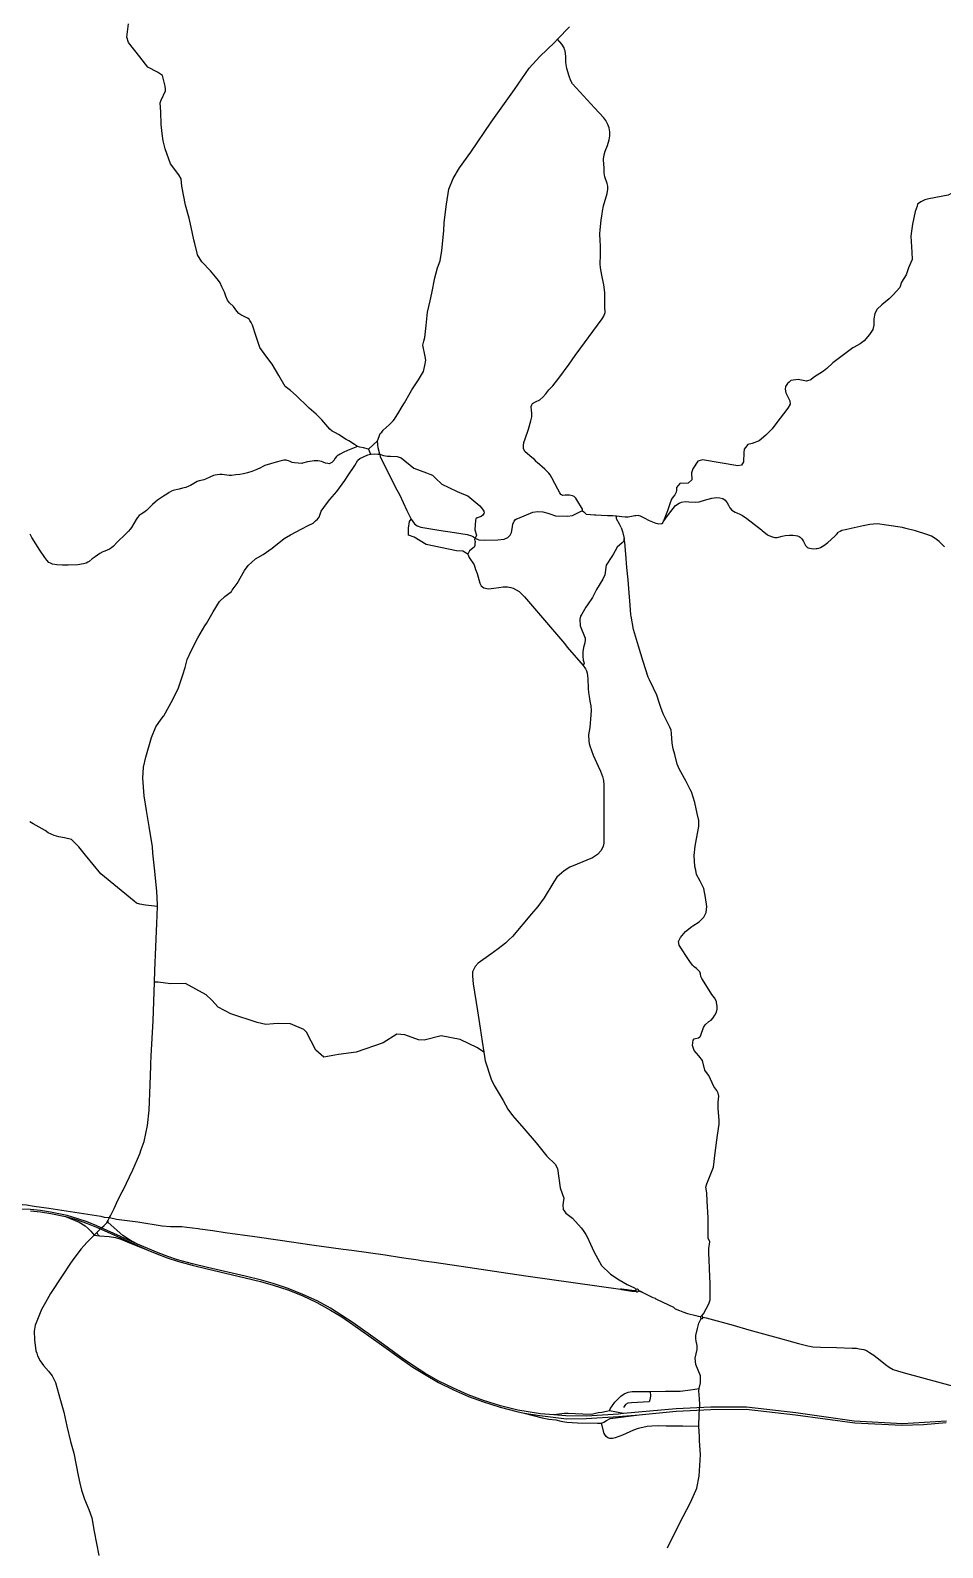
# Model space of a CAD drawing. Extents: x 0 to 452, y 0 to 685.
# Drawn here: x 174.3 to 255.6, y 123.3 to 258.5 of the extents above; entities that cross this region are included whole.
import ezdxf

# ---------------------------------------------------------------- set-up
doc = ezdxf.new("R2010")
doc.units = 0
doc.layers.get('0').update_dxf_attribs({"linetype": 'CONTINUOUS'})

msp = doc.modelspace()

# ---------------------------------------------------------------- linework, layer by layer
at = {"color": 2}
for points in [[(199.144158, 224.866068), (198.878472, 225.115217), (198.185043, 225.789905), (197.976684, 225.981727), (197.488307, 226.429314), (197.251285, 226.621137), (197.005443, 226.784297), (196.423359, 227.768767), (195.829149, 228.771979), (195.285651, 229.535963), (194.748768, 230.277899), (194.5823, 230.699028), (194.403707, 231.239219), (194.07408, 232.252352), (193.975963, 232.48276), (193.856901, 232.681198), (193.777526, 232.777109), (193.656259, 232.874123), (193.057639, 233.176189), (192.872431, 233.300764), (192.703759, 233.512431), (192.402795, 233.914818), (192.035686, 234.23783), (191.875833, 234.493594), (191.719288, 234.845269), (191.584792, 235.187023), (191.360998, 235.675399), (191.197838, 236.018255), (191.063342, 236.232127), (190.788837, 236.563958), (190.33684, 237.092023), (189.581675, 237.88908), (189.188108, 238.535104), (189.151727, 238.685035), (188.940061, 239.531701), (188.860686, 239.850304), (188.628073, 240.990217), (188.43184, 241.783967), (188.107726, 242.943724), (187.80125, 244.637057), (187.734002, 245.310642), (187.516823, 245.664523), (186.789219, 246.640174), (186.305252, 247.965295), (186.138785, 248.691797), (186.052795, 249.347743), (185.950269, 250.126059), (185.927118, 251.267075), (185.873099, 252.069644), (185.943655, 252.317691), (186.332812, 253.127977), (186.339427, 253.27901), (186.298637, 253.543594), (186.060512, 254.492787), (185.61954, 254.797057), (184.775078, 255.246849), (184.054088, 256.160764), (183.049774, 257.453915), (182.889922, 257.935677), (183.049774, 259.107561)], [(211.585087, 244.379088), (211.954401, 245.318359), (212.537587, 246.285191), (213.547413, 247.664332), (215.367526, 250.352057), (217.443403, 253.252552), (218.751988, 255.158655), (219.704488, 256.196042), (220.98441, 257.461632), (221.260018, 257.749366), (222.320556, 258.855104)], [(219.202882, 220.286571), (218.970269, 220.459653), (218.389288, 220.978898), (218.242665, 221.229149), (218.233845, 221.545547), (218.264713, 221.809028), (218.381571, 222.126528), (218.668203, 222.986424), (218.876562, 223.722847), (218.977986, 224.080035), (218.985703, 224.428403), (218.939401, 224.653299), (218.908533, 225.009384), (218.962552, 225.164826), (219.048542, 225.281684), (219.296588, 225.428307), (219.675825, 225.614618), (219.970174, 225.831797), (220.210504, 226.14158), (220.489418, 226.482231), (220.838889, 226.839418), (221.381285, 227.521823), (222.304019, 228.792925), (222.845312, 229.546988), (225.236484, 232.807977), (225.391927, 233.060434), (225.497761, 233.370217), (225.507682, 233.495894), (225.488941, 233.777014), (225.482326, 234.15625), (225.482326, 235.179306), (225.404054, 235.846276), (225.202309, 236.722708), (225.086554, 237.373142), (225.078837, 237.73033), (225.094271, 238.482187), (225.109705, 239.210894), (225.10309, 239.367439), (225.055686, 239.784158), (225.024818, 240.380573), (225.055686, 240.760912), (225.163724, 241.605373), (225.240894, 242.169818), (225.272865, 242.404635), (225.373186, 242.893012), (225.682969, 243.985521), (225.73809, 244.372474), (225.745807, 244.637057), (225.682969, 244.876285), (225.474609, 245.489236), (225.411771, 245.837604), (225.411771, 246.325981), (225.380903, 246.558594), (225.365469, 247.054687), (225.434922, 247.427309), (225.520912, 247.775677), (225.713837, 248.271771), (225.86928, 248.775582), (225.915582, 249.132769), (225.915582, 249.488854), (225.861562, 249.829505), (225.753524, 250.148107), (225.574931, 250.496476), (225.404054, 250.736806), (224.567309, 251.628672), (222.606085, 253.751953), (222.450643, 254.023151), (222.296302, 254.457509), (222.109991, 255.139913), (222.001953, 255.651441), (221.992031, 256.204861), (221.956754, 256.708672), (221.90053, 256.810095), (221.861944, 256.976562), (221.6602, 257.310599), (221.260018, 257.749366)], [(256.804583, 244.769349), (256.704262, 244.374679), (256.401094, 244.017491), (256.083594, 243.855434), (254.347266, 243.529114), (253.998898, 243.428793), (253.633993, 243.234766), (253.349566, 243.025304), (253.301059, 242.863246), (253.145616, 242.398021), (252.905287, 241.250391), (252.797248, 240.630825), (252.758663, 240.173316), (252.820399, 238.769922), (252.860087, 238.115078), (252.52605, 237.358811)], [(211.177188, 241.394809), (211.371215, 243.028611), (211.585087, 244.379088)], [(205.23178, 221.939114), (205.372891, 222.341502), (205.478724, 222.590651), (205.603299, 222.727352), (205.741102, 222.908151), (206.25263, 223.362352), (206.636276, 223.718437), (206.744314, 223.890417), (207.134575, 224.514392), (207.424514, 224.995052), (207.631771, 225.33901), (208.131172, 226.211033), (208.299844, 226.505382), (208.88303, 227.387326), (209.324002, 228.112726), (209.456293, 228.646302), (209.525747, 229.132474), (209.478342, 229.452179), (209.258958, 230.46421), (209.353768, 230.815885), (209.437552, 231.169766), (209.552205, 232.235816), (209.680087, 233.416519), (209.921519, 234.412014), (210.078064, 235.10875), (210.333828, 236.473559), (210.575261, 237.369835), (210.803463, 237.994913), (210.958906, 238.91875), (211.144115, 240.668307), (211.177188, 241.394809)], [(252.52605, 237.358811), (252.316588, 236.754679), (251.920816, 236.087708), (251.756554, 235.618073), (251.168958, 234.972049), (250.82059, 234.59171), (250.169054, 234.057031), (249.751233, 233.685512), (249.526337, 233.297457), (249.463498, 232.832231), (249.449167, 232.479453), (249.440347, 232.258967), (249.35546, 231.855477), (249.061111, 231.428837), (248.580451, 230.86329), (248.230981, 230.592092), (247.696302, 230.30546), (247.565113, 230.236007), (245.805634, 228.902066), (245.262136, 228.405972), (244.960069, 228.165642), (244.061588, 227.592378), (243.821259, 227.382917), (243.448637, 227.267162), (242.719931, 227.398351), (242.041936, 227.324488), (241.914054, 227.188889), (241.750894, 227.0577), (241.58112, 226.794219), (241.534818, 226.546172), (241.604271, 226.236389), (241.952639, 225.507682), (241.983507, 225.204514), (241.789479, 224.856146), (240.712405, 223.475903)], [(203.437023, 221.449635), (203.177951, 221.609488), (202.669731, 221.934705), (202.436016, 222.075816), (201.758021, 222.510174), (201.483516, 222.663412), (201.195781, 222.819957), (200.975295, 222.996345), (200.268637, 223.811042), (199.754905, 224.335799), (199.144158, 224.866068)], [(240.712405, 223.475903), (240.387187, 223.019496), (239.821641, 222.460564), (239.247274, 221.949037), (238.612274, 221.716424), (238.231936, 221.616102), (238.020269, 221.351519)], [(205.23178, 221.939114), (204.43803, 221.213715)], [(204.589062, 220.760616), (204.666233, 220.763924), (204.918689, 220.774948), (205.262648, 220.769436), (205.421398, 220.756207), (205.29572, 221.33388), (205.242804, 221.631537), (205.23178, 221.939114)], [(203.437023, 221.449635), (202.551771, 221.081424), (202.176944, 220.89842), (201.909054, 220.767231), (201.738177, 220.681241), (201.659905, 220.627222), (201.565095, 220.553359), (201.441623, 220.394609), (201.322561, 220.204991), (201.237674, 220.095851), (201.158299, 220.004349), (201.052465, 219.944818), (200.985217, 219.915052), (200.916866, 219.90954), (200.78678, 219.920564), (200.586137, 219.970174), (200.395417, 220.056163), (200.242179, 220.112387), (200.073507, 220.144357), (199.918064, 220.15428), (199.759314, 220.159792), (199.58072, 220.15428), (199.396615, 220.137743), (199.004149, 220.06388), (198.556562, 219.955842), (198.470573, 219.938203), (198.148663, 219.943715), (197.827856, 219.977891), (197.629418, 220.025295), (197.438698, 220.095851), (197.299792, 220.159792), (197.17191, 220.203889), (197.08592, 220.22263), (196.999931, 220.23145), (196.876458, 220.221528), (196.531398, 220.124514)], [(200.194774, 215.669592), (200.693073, 216.338767), (200.97309, 216.723516), (201.602578, 217.433481), (202.327977, 218.400312), (202.592561, 218.812621), (203.193386, 219.748585), (203.47671, 220.217118), (203.665226, 220.363741), (204.361962, 220.704392), (204.589062, 220.760616)], [(204.43803, 221.213715), (203.969497, 221.317344), (203.642075, 221.372465), (203.437023, 221.449635)], [(204.43803, 221.213715), (204.589062, 220.760616)], [(205.421398, 220.756207), (205.767561, 220.648168), (206.119236, 220.577613), (206.395946, 220.570998), (206.989054, 220.555564), (207.348446, 220.446424), (208.460799, 219.522587), (209.599609, 219.082717), (209.89947, 218.969167), (210.121059, 218.88428), (210.403281, 218.615287), (210.961111, 218.08171), (211.571858, 217.785156), (212.317101, 217.422457), (212.881545, 217.196458), (213.286137, 217.035503), (214.332344, 216.143637), (214.594722, 215.869132), (214.693941, 215.689436), (214.728116, 215.591319), (214.708273, 215.462335)], [(205.421398, 220.756207), (205.453368, 220.50816), (206.942752, 217.592231), (207.069531, 217.371745), (207.187491, 217.16559), (207.84454, 215.750069), (208.154323, 215.096328), (208.238108, 214.959627), (208.532457, 214.558342), (208.755148, 214.374236), (209.080365, 214.252969), (210.703143, 213.971849), (212.097717, 213.773412), (213.223299, 213.603637), (213.605842, 213.494496), (213.788845, 213.384253), (213.929957, 213.277318)], [(237.904514, 221.209306), (237.857109, 220.907239), (237.840573, 220.085929), (237.671901, 219.776146), (237.345582, 219.727639), (234.173889, 220.26342), (233.767092, 220.127821), (233.325018, 219.460851), (233.214774, 219.104766), (233.237925, 218.48079), (232.896172, 218.178724), (232.163056, 218.135729), (231.875321, 217.801693), (231.880833, 217.549236)], [(238.020269, 221.351519), (237.904514, 221.209306)], [(196.531398, 220.124514), (196.312014, 220.064982), (195.987899, 219.975686), (195.701268, 219.896311), (195.174306, 219.747482), (195.003429, 219.671415), (194.787352, 219.54684), (194.475365, 219.385885), (194.041007, 219.216111), (193.640825, 219.080512), (193.288047, 219.007752), (192.96283, 218.947118), (192.592413, 218.905226), (192.219792, 218.869948), (192.012535, 218.860026), (191.788741, 218.87987), (191.385252, 218.933889), (191.176893, 218.936094), (190.93987, 218.912943), (190.775608, 218.883177), (190.608038, 218.843489), (190.286129, 218.715607), (189.894766, 218.516068), (189.759167, 218.457639), (189.623568, 218.428976), (189.339141, 218.374957), (189.167162, 218.325347), (189.007309, 218.238255), (188.714062, 218.051944), (188.576259, 217.96816), (188.421918, 217.893194), (188.141901, 217.796181), (187.838733, 217.713498), (187.544384, 217.644045), (187.418707, 217.619792), (187.128768, 217.550338), (187.027344, 217.516163), (186.874106, 217.452222), (186.674566, 217.347491), (186.460694, 217.198663), (186.156424, 217.003533), (185.634974, 216.662882), (185.413386, 216.484288), (185.192899, 216.278134), (184.647196, 215.751172), (184.409071, 215.554939), (184.177561, 215.403906), (184.087162, 215.34658), (184.005582, 215.290356), (183.855651, 215.127196), (183.734384, 214.945295), (183.316563, 214.224306), (183.187578, 214.066658), (183.055287, 213.903498), (182.782986, 213.630095), (182.036641, 212.911311), (181.694887, 212.560738), (181.517396, 212.414114), (181.339905, 212.28513), (181.144774, 212.199141), (180.919879, 212.125278), (180.740182, 212.065746), (180.478906, 211.920226), (180.272752, 211.765885), (180.074314, 211.621467), (179.802014, 211.416415), (179.539636, 211.205851), (179.415061, 211.123168), (179.281667, 211.052613), (179.03362, 210.972135), (178.515477, 210.90158), (177.656684, 210.861892), (177.152873, 210.868507), (176.655677, 210.905989), (176.278646, 210.968828), (176.100052, 211.032769), (175.954531, 211.117656), (175.756094, 211.318299), (175.580807, 211.556424), (175.126606, 212.206857), (174.440894, 213.324722), (174.283247, 213.619071)], [(219.401319, 220.089236), (219.202882, 220.286571)], [(219.466363, 220.017578), (219.401319, 220.089236)], [(223.496849, 215.713689), (223.48803, 215.860312), (223.313845, 216.155764), (223.169427, 216.401606), (222.893819, 216.839271), (222.75822, 216.975972), (222.590651, 217.048732), (222.334887, 217.102752), (221.939115, 217.102752), (221.729653, 217.087318), (221.567595, 217.173307), (221.458455, 217.304496), (221.304115, 217.638533), (220.761719, 218.653871), (220.62171, 218.917352), (220.481701, 219.056259), (220.122309, 219.425573), (219.466363, 220.017578)], [(231.880833, 217.549236), (231.846658, 217.371745), (231.704444, 217.120391), (231.557821, 216.968255), (231.414505, 216.746667), (231.263472, 216.337665), (231.061727, 215.716996), (230.691311, 214.715989)], [(230.691311, 214.715989), (231.14, 215.38296), (231.791537, 216.18112), (232.093602, 216.406016), (232.326215, 216.490903), (232.635998, 216.529488), (232.970035, 216.506337), (233.527865, 216.467752), (233.899384, 216.514054), (234.372326, 216.669496), (235.016146, 216.84809), (235.427352, 216.902109), (235.713984, 216.878958), (235.992899, 216.808403), (236.210078, 216.646345), (236.388672, 216.413732), (236.512144, 216.227422), (236.627899, 215.971658), (236.783342, 215.754479), (237.100842, 215.583602), (237.234236, 215.525174), (237.519766, 215.398394), (237.752379, 215.29697), (238.132717, 215.025773), (239.445712, 214.002717), (239.504141, 213.956415), (239.977083, 213.568359), (240.310018, 213.421736), (240.62862, 213.335746), (240.844696, 213.343463), (241.271337, 213.460321), (241.557969, 213.506623), (241.946024, 213.552925), (242.232656, 213.552925), (242.465269, 213.51434), (242.638351, 213.490087), (242.793793, 213.422838), (242.893012, 213.347873), (242.994436, 213.248655), (243.088143, 213.116363), (243.176337, 212.967535), (243.354931, 212.629088), (243.421076, 212.549713), (243.501554, 212.476953), (243.600773, 212.40309), (243.755113, 212.370017), (244.038437, 212.335842), (244.312943, 212.336944), (244.396727, 212.347969), (244.558785, 212.387656), (244.704306, 212.441675), (244.855338, 212.52105), (244.999757, 212.614757), (245.363559, 212.892569), (245.978715, 213.444887)], [(195.839071, 212.367812), (196.896302, 213.24204), (197.462951, 213.571667), (198.492622, 214.109653), (199.03612, 214.387465), (199.482604, 214.616771), (199.697578, 214.803082), (199.887196, 214.964037), (200.031615, 215.139323), (200.124219, 215.413828), (200.194774, 215.669592)], [(214.708273, 215.462335), (214.614566, 215.322326), (214.473455, 215.217595), (214.103038, 215.079792), (213.997205, 215.005929), (213.968542, 214.871432), (213.906806, 214.012639), (214.042405, 213.546311), (213.988386, 213.390868), (213.929957, 213.277318)], [(213.929957, 213.277318), (214.259583, 213.11967), (214.75678, 213.0877), (215.955122, 213.116363), (216.517361, 213.191328), (216.833759, 213.330234), (217.045425, 213.536389), (217.154566, 213.785538), (217.217405, 214.115165), (217.286858, 214.526371), (217.390486, 214.790955), (217.526085, 214.934271), (217.606562, 214.997109), (217.720113, 215.025773), (219.072795, 215.590217), (219.523689, 215.658568), (219.95033, 215.624392), (220.395712, 215.485486), (220.570998, 215.431467), (221.074809, 215.276024), (222.159601, 215.237439), (222.591754, 215.303585), (223.01178, 215.508637), (223.370069, 215.691641), (223.496849, 215.713689), (223.60158, 215.611163)], [(223.838602, 215.369731), (223.60158, 215.611163)], [(226.510894, 215.22862), (226.430417, 215.238542), (226.155912, 215.273819), (225.70612, 215.273819), (225.194592, 215.281537), (224.673143, 215.313507), (224.551875, 215.320121), (223.838602, 215.369731)], [(230.691311, 214.715989), (230.660443, 214.655356), (230.574453, 214.556137), (230.520434, 214.545113), (230.303255, 214.524167), (230.057413, 214.58921), (229.458793, 214.808594), (229.001285, 215.048924), (228.650712, 215.246259), (228.533854, 215.271614), (228.437943, 215.283741), (228.233993, 215.270512), (228.163437, 215.266102), (227.57474, 215.158064), (227.33441, 215.14704), (227.290312, 215.144835), (226.988247, 215.163576), (226.761146, 215.196649), (226.510894, 215.22862)], [(226.880208, 214.351085), (226.775477, 214.515347), (226.511997, 215.003724), (226.510894, 215.22862)], [(207.993368, 213.543003), (207.997778, 213.700651), (207.997778, 213.727109), (207.99888, 213.771207), (208.001085, 214.150443), (208.070538, 214.770009), (208.238108, 214.959627)], [(226.93533, 214.227613), (227.062109, 213.864913), (227.198811, 213.232118), (227.155816, 212.988481), (227.038958, 212.841857), (226.589167, 212.469236), (226.390729, 212.151736)], [(226.93533, 214.227613), (226.880208, 214.351085)], [(245.978715, 213.444887), (246.130851, 213.613559), (246.310547, 213.793255)], [(255.757274, 212.494592), (255.278819, 212.964227), (254.922734, 213.243142), (254.590903, 213.447092), (254.162057, 213.599227), (253.162153, 213.91783), (252.292335, 214.146033), (252.004601, 214.208871), (250.582465, 214.442587), (249.766667, 214.537396), (249.429323, 214.514245), (249.088672, 214.47566), (248.497769, 214.369826), (247.422899, 214.123984), (246.930113, 214.015946), (246.589462, 213.940981), (246.447248, 213.879245), (246.310547, 213.793255)], [(182.486432, 155.023785), (182.55809, 155.172613), (183.426806, 156.983906), (184.039757, 158.415963), (184.173151, 158.785278), (184.433325, 159.501857), (184.728776, 160.93171), (184.893038, 162.298724), (184.977925, 164.564219), (185.037457, 166.24763), (185.037457, 166.436146), (185.069427, 167.120755), (185.235894, 170.25276), (185.320781, 172.840165), (185.34724, 173.711085), (185.378108, 174.731936), (185.462995, 176.822144), (185.543472, 178.277352), (185.577648, 178.898021), (185.628359, 180.45355), (185.633872, 180.618915), (185.577648, 181.769852), (185.378108, 183.589965), (185.325191, 184.129054), (185.22046, 185.187387), (185.165338, 185.751832), (184.894141, 187.571944), (184.65822, 188.99408), (184.439939, 190.302665), (184.312057, 191.894575), (184.382613, 192.861406), (184.596484, 193.757682), (185.079349, 195.491806), (185.477326, 196.468559), (185.954679, 197.142144), (186.161936, 197.402318), (186.188394, 197.450825), (186.998681, 198.904931), (187.482648, 199.929088), (187.894957, 201.081128), (188.080165, 201.744792), (188.278602, 202.460269), (188.655634, 203.300321), (189.232205, 204.393932), (189.851771, 205.450061), (189.981858, 205.670547), (190.592604, 206.69691), (191.150434, 207.637283), (191.633299, 208.073845), (192.206562, 208.530252), (192.290347, 208.644905), (192.715886, 209.22809), (193.369627, 210.38013), (193.71138, 210.835434), (194.349687, 211.416415), (195.038707, 211.815495), (195.839071, 212.367812)], [(213.275113, 211.84967), (212.824219, 212.110946), (212.278516, 212.151736), (209.565434, 212.694132), (208.480643, 213.353385), (207.993368, 213.543003)], [(213.834045, 212.472543), (213.422838, 212.157248), (213.275113, 211.84967)], [(213.907908, 212.748151), (213.897986, 212.603732), (213.834045, 212.472543)], [(213.929957, 213.277318), (213.878143, 213.146128), (213.910113, 213.043602), (213.92224, 213.00171)], [(213.92224, 213.00171), (213.907908, 212.748151)], [(227.805148, 206.438941), (227.72908, 207.314271), (227.64309, 208.407882), (227.56592, 209.562127), (227.450165, 210.655738), (227.356458, 211.848568), (227.271571, 212.895877), (227.198811, 213.232118)], [(213.275113, 211.84967), (213.386458, 211.543194), (213.828533, 210.883941), (213.971849, 210.487066), (214.099731, 210.136493), (214.342266, 209.272187), (214.472352, 209.018628), (214.713785, 208.847752), (215.126094, 208.752943), (215.602344, 208.806962), (216.02678, 208.88303), (216.42145, 208.948073), (216.81612, 208.935946), (217.09724, 208.863186), (217.316623, 208.806962), (217.846893, 208.504896), (218.324245, 208.054002), (221.879583, 203.870278), (222.125425, 203.5627), (223.543151, 201.921181)], [(226.390729, 212.151736), (226.268359, 211.883845), (226.108507, 211.624774), (225.589262, 210.864097), (225.473507, 210.011918), (225.30263, 209.623863), (224.7448, 208.686797), (224.39533, 207.973524), (223.922387, 207.329705), (223.793403, 207.112526), (223.435113, 206.508394), (223.314948, 206.308854), (223.264236, 206.058602), (223.278568, 205.4677), (223.741588, 204.371884), (223.726155, 204.215338), (223.698594, 203.943038), (223.583941, 203.535139), (223.525512, 203.132752), (223.531024, 202.75572), (223.5652, 202.396328), (223.634653, 202.118516), (223.543151, 201.921181)], [(233.705356, 188.733906), (233.495894, 189.71066), (233.201545, 190.664262), (233.084688, 190.885851), (232.720886, 191.57928), (232.115651, 192.710373), (231.930443, 193.129297), (231.720981, 193.990295), (231.565538, 194.490799), (231.488368, 195.013351), (231.411198, 195.857812), (231.379227, 196.146649), (231.260165, 196.438793), (230.932743, 197.088125), (230.675877, 197.617292), (230.463108, 198.172917), (230.345148, 198.531207), (230.123559, 199.284167), (229.813776, 199.903732), (229.457691, 200.651181), (229.340833, 200.89592), (228.883325, 202.276163), (228.488655, 203.656406), (228.038863, 205.144687), (227.813967, 206.3298), (227.805148, 206.438941)], [(223.543151, 201.921181), (223.744896, 201.621319), (223.855139, 201.437213), (223.909158, 201.234366), (223.946641, 201.011675), (223.973099, 200.761424), (223.984123, 199.876172), (224.018299, 199.522292), (224.076727, 199.161797), (224.15941, 198.747283), (224.235477, 198.332769), (224.253116, 197.918255), (224.244297, 197.512561), (224.132951, 196.401311), (224.039245, 195.749774), (224.067908, 195.183125), (224.096571, 194.965946), (224.143976, 194.764201), (224.448247, 193.941788), (224.899141, 192.96283), (225.101988, 192.510833), (225.271762, 192.036788), (225.364366, 191.660859), (225.402951, 191.284931), (225.402951, 189.997292), (225.395234, 189.145113), (225.395234, 186.48605), (225.396337, 186.096892), (225.344523, 185.81026), (225.286094, 185.671354), (225.118524, 185.395746), (224.829687, 185.076042), (224.379896, 184.78059), (223.016189, 184.22276), (222.37237, 183.943845), (221.853125, 183.626345), (221.638151, 183.457674), (221.209306, 183.044262), (220.930391, 182.649592), (220.076007, 181.21533), (219.507153, 180.45796), (218.942708, 179.799809), (217.25158, 177.775746), (216.936285, 177.461554), (216.636424, 177.185946), (215.98158, 176.667804), (215.320122, 176.195963), (214.201155, 175.397804), (213.936571, 175.10125), (213.745851, 174.733038), (213.700651, 174.607361), (213.685217, 174.512552), (213.678602, 174.242457), (213.744748, 173.541311), (214.131701, 171.1325), (214.365417, 169.611146), (214.555035, 168.400677), (214.703863, 167.453689)], [(185.628359, 180.45355), (184.543568, 180.557179), (184.03645, 180.666319), (183.766354, 180.755616), (183.559097, 180.918776), (180.574818, 183.36066), (179.218828, 185.026432), (178.626823, 185.772778), (177.947726, 186.411085), (177.339184, 186.551094), (176.833168, 186.650312), (176.429679, 186.764965), (175.89059, 186.999783), (175.630417, 187.20704), (174.559957, 187.824401), (174.256788, 187.995278)], [(232.109037, 177.00184), (232.031866, 177.331467), (232.232509, 177.688655), (232.666866, 178.23105), (233.231311, 178.653281), (233.309583, 178.71171), (233.88395, 179.083229), (234.309488, 179.486719), (234.511233, 179.897925), (234.572969, 180.448038), (234.457213, 181.253915), (234.317205, 182.059792), (233.984271, 182.695894), (233.659054, 183.307743), (233.576372, 183.674852), (233.503611, 183.997864), (233.449592, 184.997769), (233.542196, 185.812465), (233.660156, 186.464002), (233.860799, 187.571944), (233.851979, 188.11434), (233.705356, 188.733906)], [(232.317396, 176.665599), (232.109037, 177.00184)], [(234.178299, 166.720573), (233.868516, 167.138394), (233.434158, 167.60362), (233.278715, 168.061128), (233.348168, 168.541788), (233.438568, 168.638802), (233.551016, 168.667465), (233.828828, 168.753455), (233.950095, 168.837239), (234.007422, 168.884644), (234.046007, 168.968429), (234.265391, 169.659653), (234.434062, 169.890061), (234.743845, 170.185512), (234.947795, 170.323316), (235.136311, 170.515139), (235.296163, 170.764288), (235.42625, 171.029974), (235.486884, 171.29125), (235.490191, 171.533785), (235.441684, 171.929557), (235.418533, 171.981371), (235.247656, 172.301076), (235.008429, 172.607552), (234.333741, 173.687934), (234.135304, 174.039609), (234.039393, 174.218203), (234.014037, 174.432075), (233.953403, 174.610668), (233.637005, 174.911632), (233.438568, 175.078099), (233.295252, 175.22803), (233.061537, 175.547734), (232.812387, 175.886181), (232.317396, 176.665599)], [(214.703863, 167.453689), (214.150443, 167.859384), (212.577274, 168.595807), (210.894965, 168.90559), (209.398967, 168.534071), (208.879722, 168.557222), (207.663741, 169.001502), (206.957083, 169.061033), (205.732283, 168.284922), (203.328984, 167.471328), (201.748099, 167.261866), (200.430694, 167.029253), (199.732856, 167.626771), (198.895009, 169.230807), (198.663498, 169.486571), (197.461849, 169.990382), (196.41454, 170.030069), (195.968056, 169.983767), (195.268012, 169.913212), (194.493004, 170.107239), (192.159158, 170.876736), (191.028064, 171.463229), (190.461415, 172.083898), (189.965321, 172.564557), (188.120955, 173.572179), (186.788116, 173.541311), (185.679071, 173.711085), (185.34724, 173.711085)], [(214.703863, 167.453689), (214.822925, 166.696319), (215.34217, 165.053698), (215.628802, 164.495868), (216.409323, 163.139878), (216.838168, 162.394635), (217.249375, 161.813655), (218.256997, 160.673741), (219.357222, 159.394922), (220.303108, 158.200989)], [(235.180408, 164.415391), (234.736129, 165.394349), (234.531076, 165.64901), (234.384453, 165.844141), (234.178299, 166.720573)], [(235.518854, 160.054175), (235.655556, 161.052977), (235.655556, 161.381502), (235.586102, 162.470703), (235.588307, 162.994357), (235.627995, 163.534549), (235.567361, 163.805746), (235.464835, 164.053793), (235.180408, 164.415391)], [(234.83645, 150.557838), (234.698646, 150.880851), (234.686519, 151.189531), (234.697543, 152.689939), (234.599427, 154.179323), (234.55533, 154.932283), (234.479262, 155.418455), (234.572969, 155.735955), (235.155052, 157.201085), (235.301675, 158.487621), (235.518854, 160.054175)], [(148.515035, 157.851519), (148.836944, 157.800807), (153.623698, 157.045642), (154.578403, 156.88579), (156.600261, 156.549549), (162.580946, 155.646658), (163.059401, 155.577205), (164.452873, 155.354514), (165.900365, 155.080009), (166.266372, 155.022682), (169.217578, 154.571788), (173.113568, 154.002934), (173.575486, 153.898203), (173.942595, 153.841979), (174.632717, 153.740556), (175.947917, 153.553142), (180.589149, 152.843177), (180.858143, 152.769314), (181.342109, 152.731832)], [(220.303108, 158.200989), (221.062682, 157.487717), (221.264427, 157.093047), (221.512474, 155.372153), (221.837691, 154.464852), (221.783672, 154.053646), (221.752804, 153.845287), (221.775955, 153.426363), (221.852023, 153.319427)], [(180.873576, 152.003125), (181.091858, 152.234635), (181.231866, 152.484887), (181.342109, 152.731832), (181.432509, 152.863021), (181.753316, 153.536606), (182.089557, 154.258698), (182.486432, 155.023785)], [(221.852023, 153.319427), (222.008568, 153.101146), (222.597266, 152.666788), (223.376684, 151.792561)], [(177.430686, 152.802387), (178.636745, 152.306293), (179.190165, 151.987691), (179.460261, 151.752873), (179.681849, 151.518056), (179.840599, 151.328437), (179.978403, 151.149844)], [(180.22204, 151.390174), (180.639861, 151.791458), (180.873576, 152.003125)], [(181.241788, 152.283142), (181.091858, 152.234635)], [(183.847934, 150.348377), (183.125842, 150.738637), (182.52171, 151.13441), (181.241788, 152.283142), (181.231866, 152.484887)], [(181.342109, 152.731832), (181.964983, 152.592925), (183.860061, 152.330547), (186.027439, 151.992101), (186.779297, 151.917135), (187.313976, 151.913828), (187.780304, 151.911623), (188.246632, 151.876345), (189.256458, 151.734132), (189.403082, 151.713186), (190.546302, 151.578689), (191.64322, 151.400095), (194.303386, 151.046215), (196.561163, 150.702257), (199.374566, 150.298767), (202.179149, 149.919531), (202.949748, 149.803776), (205.89875, 149.396979), (207.374905, 149.161059), (208.858776, 148.946085), (209.115643, 148.908602), (210.275399, 148.743238), (213.27842, 148.30888), (216.8525, 147.758767), (218.658281, 147.51072), (226.874696, 146.342144)], [(223.376684, 151.792561), (223.489132, 151.666884), (223.798915, 151.217092), (223.930104, 150.932665), (224.194687, 150.357196), (224.489037, 149.682509), (224.845122, 149.030972), (225.194592, 148.457708), (225.977318, 147.6827), (226.760043, 147.171172), (227.481033, 146.744531), (228.116033, 146.457899), (228.275886, 146.312378)], [(179.322457, 150.513741), (178.835182, 149.949297), (178.178134, 149.080582), (177.869453, 148.670477), (177.134132, 147.540486), (176.100052, 145.948576), (175.645851, 145.140495), (175.29638, 144.518724), (174.809106, 143.352352), (174.733038, 143.132969), (174.649254, 142.609314), (174.653663, 141.815564), (174.796979, 140.837708), (174.863125, 140.627144), (174.936988, 140.395634), (175.183932, 139.944739), (175.46395, 139.548967), (175.923663, 139.02862), (176.014062, 138.927196), (176.233446, 138.624028), (176.301797, 138.503863), (176.524488, 138.020998), (176.672213, 137.490729), (176.980894, 136.424679)], [(180.22204, 151.390174), (179.978403, 151.149844), (179.322457, 150.513741)], [(179.978403, 151.149844), (180.456858, 151.080391), (181.306832, 151.038498), (181.877891, 150.959123), (182.36737, 150.797066), (183.273568, 150.40901), (184.74862, 149.820312)], [(180.22204, 151.390174), (180.324566, 151.164175), (180.456858, 151.080391)], [(234.787943, 149.02546), (234.75928, 149.471944), (234.749358, 149.951502), (234.83645, 150.557838)], [(234.108845, 143.935538), (234.286337, 144.148307), (234.751562, 145.039071), (234.86842, 145.388542), (234.851884, 146.852569), (234.805582, 148.132491), (234.787943, 149.02546)], [(228.232891, 146.233003), (228.108316, 146.199931), (227.891137, 146.225287), (227.198811, 146.315686), (226.952969, 146.350963), (226.874696, 146.342144)], [(226.874696, 146.342144), (226.951866, 146.305764), (227.188889, 146.268281), (227.886727, 146.175677), (228.263759, 146.13158)], [(228.263759, 146.13158), (228.297934, 146.105121), (228.355261, 146.09079), (228.398255, 146.097405), (228.43684, 146.118351), (228.453377, 146.134887), (228.478733, 146.184496), (228.48204, 146.231901), (228.468811, 146.273793), (228.44125, 146.310174), (228.403768, 146.333325), (228.370694, 146.341042), (228.3277, 146.338837), (228.275886, 146.312378), (228.247222, 146.278203), (228.232891, 146.233003), (228.233993, 146.188906), (228.263759, 146.13158)], [(228.797335, 146.069844), (228.75875, 146.069844), (228.531649, 146.149219), (228.453377, 146.134887)], [(228.797335, 146.069844), (228.760955, 146.099609), (228.48204, 146.231901)], [(228.797335, 146.069844), (229.772986, 145.609028), (229.952682, 145.525243), (229.961502, 145.520833), (230.145608, 145.433741), (231.595304, 144.738107)], [(231.595304, 144.738107), (231.745234, 144.599201), (232.129983, 144.433837), (232.439766, 144.309262), (232.835538, 144.178073), (233.581884, 144.000582), (233.795755, 143.943255), (234.010729, 143.890338)], [(233.942379, 136.063082), (233.902691, 136.563585), (233.844262, 137.287882), (233.87513, 137.492934), (233.999705, 138.001155), (233.999705, 138.62072), (233.588498, 139.612908), (233.534479, 140.194991), (233.700946, 140.950156), (233.713073, 141.312856), (233.625981, 141.695399), (233.581884, 141.943446), (233.584088, 142.220156), (233.745043, 142.837517), (233.864106, 143.295026), (234.076875, 143.716155)], [(234.010729, 143.890338), (233.99309, 143.818681), (234.006319, 143.771276), (234.030573, 143.740408), (234.076875, 143.716155), (234.11546, 143.712847), (234.152943, 143.723871), (234.174991, 143.737101), (234.200347, 143.765764), (234.221293, 143.833012), (234.213576, 143.848446), (234.18822, 143.898056), (234.158455, 143.922309), (234.108845, 143.935538), (234.070261, 143.930026), (234.040495, 143.915694), (234.012934, 143.888134), (234.010729, 143.890338)], [(234.221293, 143.833012), (234.500208, 143.775686), (236.917838, 143.121944), (238.319028, 142.725069), (240.915252, 142.006285), (242.195174, 141.644687), (242.748594, 141.498064), (243.442023, 141.312856), (243.564393, 141.2875), (244.010877, 141.204818), (244.700998, 141.158516), (246.127543, 141.129852), (247.514401, 141.094575), (247.901354, 141.072526), (248.151606, 141.032838), (248.347838, 141.000868), (248.562812, 140.962283), (248.784401, 140.865269), (249.077648, 140.686675), (249.310261, 140.533437), (249.362075, 140.503672), (249.865886, 140.116719), (250.485451, 139.612908), (250.810668, 139.388012), (251.175573, 139.193984), (251.547092, 139.061693), (252.275799, 138.844514), (256.86191, 137.596563)], [(225.897943, 135.48651), (225.945347, 135.680538), (226.386319, 136.257109), (226.914384, 136.803915), (227.20763, 137.019991), (227.551588, 137.15559), (227.9198, 137.210712), (229.519427, 137.215121), (230.890851, 137.254809), (232.193924, 137.245989), (233.110043, 137.368359), (233.87513, 137.492934)], [(229.519427, 137.215121), (229.539271, 136.796198), (229.496276, 136.469878), (229.421311, 136.297899), (227.859167, 136.215217), (227.537257, 136.17112), (227.321181, 136.073003), (227.133768, 135.789679)], [(176.980894, 136.424679), (177.04263, 136.219627)], [(177.04263, 136.219627), (177.28296, 135.391701), (177.546441, 134.122804), (177.884887, 132.750278), (178.1627, 131.710686), (178.565087, 129.718594), (178.696276, 129.05934), (178.841797, 128.42434), (179.1152, 127.625078), (179.50987, 126.706753), (179.768941, 125.949384), (179.992734, 124.743325), (180.408351, 122.596892)], [(218.293377, 135.3002), (219.90954, 134.875764), (220.480599, 134.750087), (221.120009, 134.70158), (221.546649, 134.575903), (222.098967, 134.478889), (223.058082, 134.430382), (224.83079, 134.400616), (225.199002, 134.410538), (225.402951, 134.49763), (225.61572, 134.633229), (225.955269, 134.798594), (228.531649, 135.146962)], [(227.156918, 135.245078), (225.897943, 135.48651), (225.630052, 135.444618), (225.218845, 135.349809), (224.896936, 135.326658), (224.419583, 135.21421), (224.161615, 135.182239), (222.21362, 135.261614), (221.886198, 135.261614), (220.937005, 135.131528)], [(233.893872, 135.191059), (233.942379, 136.063082)], [(233.859696, 134.10296), (232.438663, 134.128316), (230.941562, 134.142648), (230.288924, 134.145955), (229.656129, 134.136033), (229.243819, 134.09855), (228.8723, 134.023585), (228.458889, 133.924366), (228.035556, 133.772231), (227.061007, 133.320234), (226.400651, 133.075495), (226.165833, 133.022578), (225.925504, 133.026988), (225.740295, 133.096441), (225.593672, 133.207787), (225.422795, 133.480087), (225.199002, 134.410538)], [(231.052908, 123.284809), (231.728698, 124.637491), (232.465122, 126.087187), (233.124375, 127.327422), (233.359193, 127.87533), (233.577474, 128.382448), (233.666771, 128.590807), (233.876233, 129.675599), (233.999705, 131.56737), (233.972144, 132.018264), (233.922535, 132.830755), (233.918125, 133.212196), (233.859696, 134.10296), (233.893872, 135.191059)]]:
    msp.add_lwpolyline(points, dxfattribs=at)
at = {"color": 5}
for points in [[(255.914922, 134.586927), (252.004601, 134.344392), (247.697405, 134.57921), (242.490625, 135.304609), (238.111771, 135.830469), (234.937873, 135.80842), (231.831224, 135.683845), (227.156918, 135.245078), (226.686181, 135.200981), (223.851832, 135.026797), (222.01408, 135.037821), (220.937005, 135.131528), (219.748585, 135.235156), (217.731137, 135.555963), (216.177812, 135.945121), (214.678507, 136.410347), (213.290547, 136.926285), (211.985269, 137.508368), (210.688811, 138.149982), (209.451884, 138.859948), (208.424418, 139.511484), (207.426719, 140.203811), (205.432422, 141.633663), (203.071016, 143.333611), (202.061189, 144.001684), (201.041441, 144.632274), (199.839792, 145.286016), (198.577509, 145.864792), (197.264514, 146.398368), (195.937187, 146.84816), (194.900903, 147.134792), (193.449002, 147.491979), (190.073359, 148.260373), (188.730599, 148.59), (187.407682, 148.960417), (186.536762, 149.249253), (185.686788, 149.57447), (183.847934, 150.348377), (181.146979, 151.580894), (180.220937, 151.979974), (179.344505, 152.344878), (178.537526, 152.613871), (177.583924, 152.906016), (176.093437, 153.215799), (175.194957, 153.3525), (174.308602, 153.448412), (172.785043, 153.495816)], [(174.294271, 153.318325), (175.204879, 153.223516), (176.122101, 153.081302), (177.430686, 152.802387), (178.371059, 152.538906), (179.312535, 152.226918), (180.182352, 151.877448), (181.139262, 151.457422), (184.74862, 149.820312), (185.553394, 149.500607), (186.472821, 149.142318), (187.41099, 148.834739), (188.726189, 148.470937), (190.039184, 148.146823), (193.421441, 147.361892), (194.796172, 147.030061), (195.936085, 146.710356), (197.235851, 146.279306), (198.51467, 145.761163), (199.817743, 145.154826), (201.050261, 144.476832), (202.051268, 143.86388), (203.035738, 143.194705), (205.38171, 141.531137), (207.358368, 140.09467), (208.369297, 139.400139), (209.401172, 138.750807), (210.667865, 138.02651), (211.999601, 137.360642), (213.324722, 136.780764), (214.684019, 136.28467), (216.156866, 135.829366), (217.653967, 135.449028), (218.293377, 135.3002), (219.697873, 135.078611), (222.05487, 134.794184), (223.818759, 134.818437), (226.703819, 134.977187), (228.531649, 135.146962), (231.823507, 135.452335), (234.936771, 135.627621), (238.085312, 135.64526), (242.466372, 135.153576), (247.766858, 134.427075), (251.953889, 134.207691), (253.88204, 134.271632), (255.903898, 134.466762)]]:
    msp.add_lwpolyline(points, dxfattribs=at)

doc.saveas('drawing.dxf')
